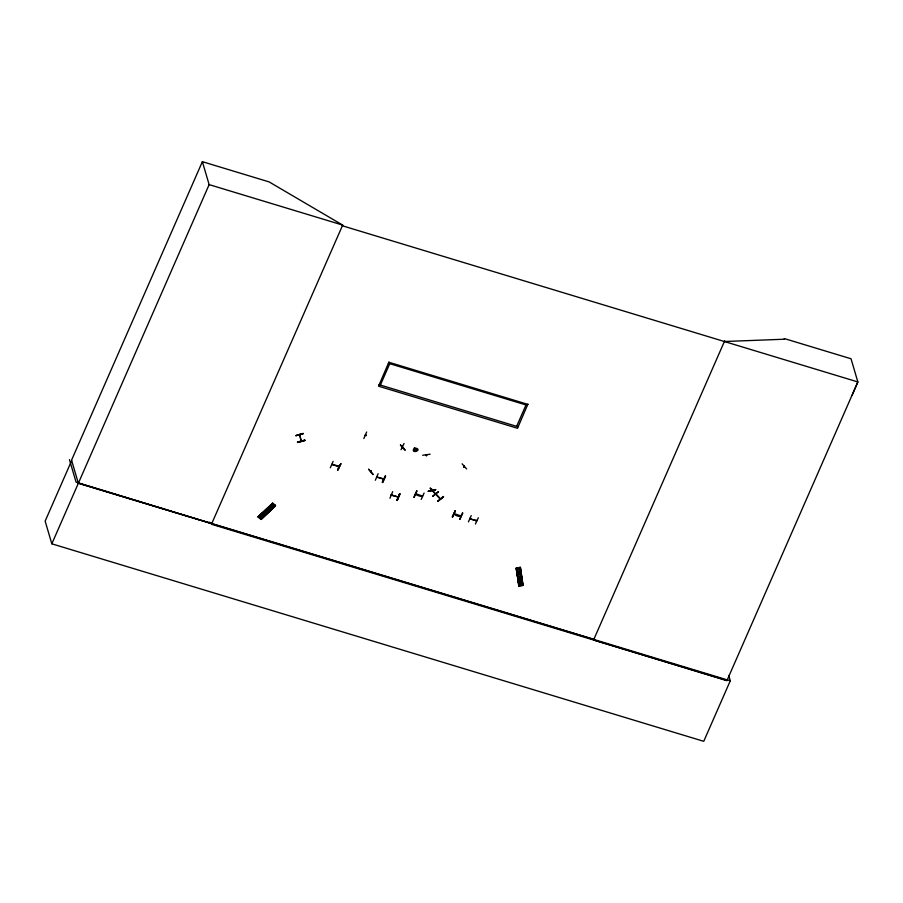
<?xml version="1.0" encoding="UTF-8"?>
<svg xmlns="http://www.w3.org/2000/svg" width="903" height="903" viewBox="0 0 903 903"><rect width="100%" height="100%" fill="white"/><g stroke="black" fill="none" stroke-linecap="round" stroke-linejoin="round"><path stroke-width="1.35" d="M432.142 490.171L431.927 489.324M436.284 494.573C436.42 493.67 446.443 506.064 435.438 493.941M373.221 474.368L368.582 469.131L372.916 474.583M430.347 488.038L434.907 492.903M852.251 394.961L857.85 381.946L851.032 358.773L784.301 338.557L784.493 339.212L724.387 341.515M202.374 161.682L209.135 184.618L342.688 225.084L211.46 524.248L727.028 680.433L857.85 381.946L342.293 225.761L342.598 225.05L269.105 181.898L202.374 161.682L71.551 460.169L78.358 483.297L730.279 680.794L703.753 741.318L51.832 543.82L45.15 521.11L71.676 460.598M51.832 543.82L209.135 184.618M330.329 467.754L333.139 461.331M332.722 464.345L332.586 464.661M338.422 466.061L338.354 466.749L338.275 466.185M338.027 470.068L340.837 463.657L337.643 469.797M527.905 404.126L517.521 428.282L378.571 386.191L388.945 362.024M375.343 480.238L378.12 473.691M376.765 476.637L376.89 477.303L376.946 476.615M377.431 476.761L377.51 477.461L376.867 476.976M383.019 478.534L383.82 479.075L377.025 476.987M382.748 482.518L385.513 476.062L382.341 482.225M392.681 491.638L389.938 498.253M391.473 494.573L391.405 495.262L397.986 496.921M391.947 494.72L392.094 494.923M400.063 494.031L397.252 500.454L399.645 493.749M413.856 497.237L416.689 490.814M414.172 497.305L417.051 490.939M416.373 494.494L416.396 494.246M421.848 495.6L421.904 495.882M421.227 499.427L424.094 493.049M455.112 510.703L452.279 517.137L455.372 510.782M455.417 510.646L452.561 517.069M460.327 516.098L460.97 515.703M460.225 515.568L460.304 516.132L460.372 515.455M459.977 519.451L462.505 512.949M468.431 521.855L471.231 515.579M469.842 518.401L469.955 519.056L470.023 518.378M470.497 518.514L470.576 519.214L470.034 518.694M475.429 523.988L478.33 517.746M724.691 340.815L593.564 640.001L726.915 680.681M366.641 432.006L363.819 438.542M365.783 435.404L366.065 435.28M402.354 446.116L402.366 446.816L401.869 445.958M401.045 449.683L404.036 443.475M402.659 447.865L402.038 448.328L401.812 447.662M464.424 466.569L463.792 467.043L464.086 466.399M300.778 440.292L301.026 441.274L299.751 434.501M301.286 441.115L300.857 440.551M402.14 448.249L402.399 447.312M430.076 488.252L434.67 493.286M431.758 489.629L431.871 490.363L431.6 489.449M401.914 448.001L402.501 447.651M273.564 504.021L259.003 517.611L273.598 504.032L272.683 503.242L258.134 516.855L272.683 503.242L275.449 505.556L261.125 519.462L275.483 505.635L274.772 505.07L260.222 518.683L260.922 519.236L275.483 505.635M273.09 503.592L258.518 517.193M258.845 517.408L273.406 503.818M258.676 517.329L273.191 503.682M275.167 505.42L260.606 519.022M432.526 496.311L438.463 491.808M438.406 491.627L432.718 496.368M443.35 496.447L437.718 501.357L443.633 496.842M443.407 496.616L437.774 501.402M391.394 494.934L392.162 495.16M415.696 494.043L416.464 494.268M454.119 513.931L454.536 514.044M366.065 435.494L365.444 434.93M400.616 444.953L405.176 449.999M462.122 463.826L466.625 468.973M463.803 466.625L463.984 466.061M519.067 585.979L516.121 568.168L520.421 567.423L523.006 585.37L520.365 567.445M516.843 568.043L517.43 567.942L520.015 585.889L516.843 568.043L519.722 585.855M520.139 567.4L521.81 585.584L519.112 567.66L519.699 567.547M523.063 585.347L518.762 586.103L516.426 568.043L518.977 585.799M521.844 585.573L519.36 567.468L522.318 585.483M522.532 585.46L520.094 567.332L522.69 585.133M426.205 454.649L426.679 455.676L426.464 454.604M332.067 464.221L338.896 466.208M331.965 464.447L338.986 466.907L338.885 466.241M391.462 494.957L398.268 497.011L397.444 496.718M415.594 493.704C414.703 494.979 423.834 497.846 422.435 495.702M454.017 513.604C453.453 515.161 461.76 517.961 460.846 515.59M365.929 435.743L365.918 435.077M400.368 445.123L404.939 450.179M516.189 568.179L518.999 585.991M295.924 435.573L303.261 433.733M299.344 434.603L299.954 435.381L299.649 434.377M297.448 442.007L304.774 440.179M304.898 440.664L297.561 442.47L304.774 440.133M430.133 454.198L422.66 455.27M426.34 455.665L426.476 454.672M435.664 489.539L428.338 491.379M428.327 491.356L435.709 489.674L428.293 491.085M516.64 569.816L520.354 569.161M470.011 518.751L476.886 520.828L475.994 520.512M401.948 446.33L402.467 446.217M402.309 446.759L401.824 446.613M371.426 471.298L370.761 471.422M398.065 497.282L398.133 496.594M476.197 520.241L476.152 520.896M299.74 434.715L301.173 440.811M260.369 518.751L274.986 505.206M260.899 519.202L275.46 505.612M389.035 362.306L527.984 404.409M385.558 476.095L382.364 482.394L385.265 475.983M337.711 469.966L340.86 463.679M376.844 477.213L383.459 478.962M422.548 495.815L421.949 495.555M422.57 496.119L415.775 493.681M462.81 513.062L459.604 519.36M460.981 515.985L454.186 513.581M469.91 518.977L476.536 520.715M78.301 483.105L593.869 639.301M426.374 455.631L426.216 455.27M209.361 522.137L211.765 523.537L76.066 482.146L69.441 459.627M272.729 503.287L258.134 516.855L259.026 517.633M271.351 504.675L273.97 506.933M258.281 516.877L261.125 519.462M728.71 675.455L730.279 680.794M527.363 405.368L388.403 363.277M526.009 404.962L516.629 426.34M517.983 426.758L379.034 384.655M521.471 576.848L517.746 577.514M521.731 578.665L518.017 579.331M521.979 580.279L518.266 580.945M522.25 582.096L518.525 582.762M522.419 583.315L518.706 583.981M464.153 466.027L464.334 466.682M463.578 466.377L463.758 467.032M433.361 489.911L432.774 490.645L433.113 489.686M433.011 489.674L432.853 490.273M389.757 363.683L380.377 385.062M401.722 446.082L401.812 446.646M391.292 494.596L391.202 494.821M365.264 434.953L365.162 435.178M371.359 470.971L371.11 471.885L370.84 471.276M267.593 512.735L264.974 510.477M266.114 514.112L263.507 511.854M264.805 515.342L262.197 513.085M263.326 516.719L260.719 514.462M262.344 517.645L259.725 515.387M304.842 440.393L297.505 442.222M516.945 568.032L519.575 585.968M414.5 447.832C409.036 455.18 424.715 449.638 414.511 447.865M399.657 493.76L396.891 500.352L399.657 493.76M414.511 448.949L414.612 450.631L416.486 450.428L416.396 448.746L414.511 448.949M303.194 433.463L295.947 435.664L303.194 433.463"/></g></svg>
